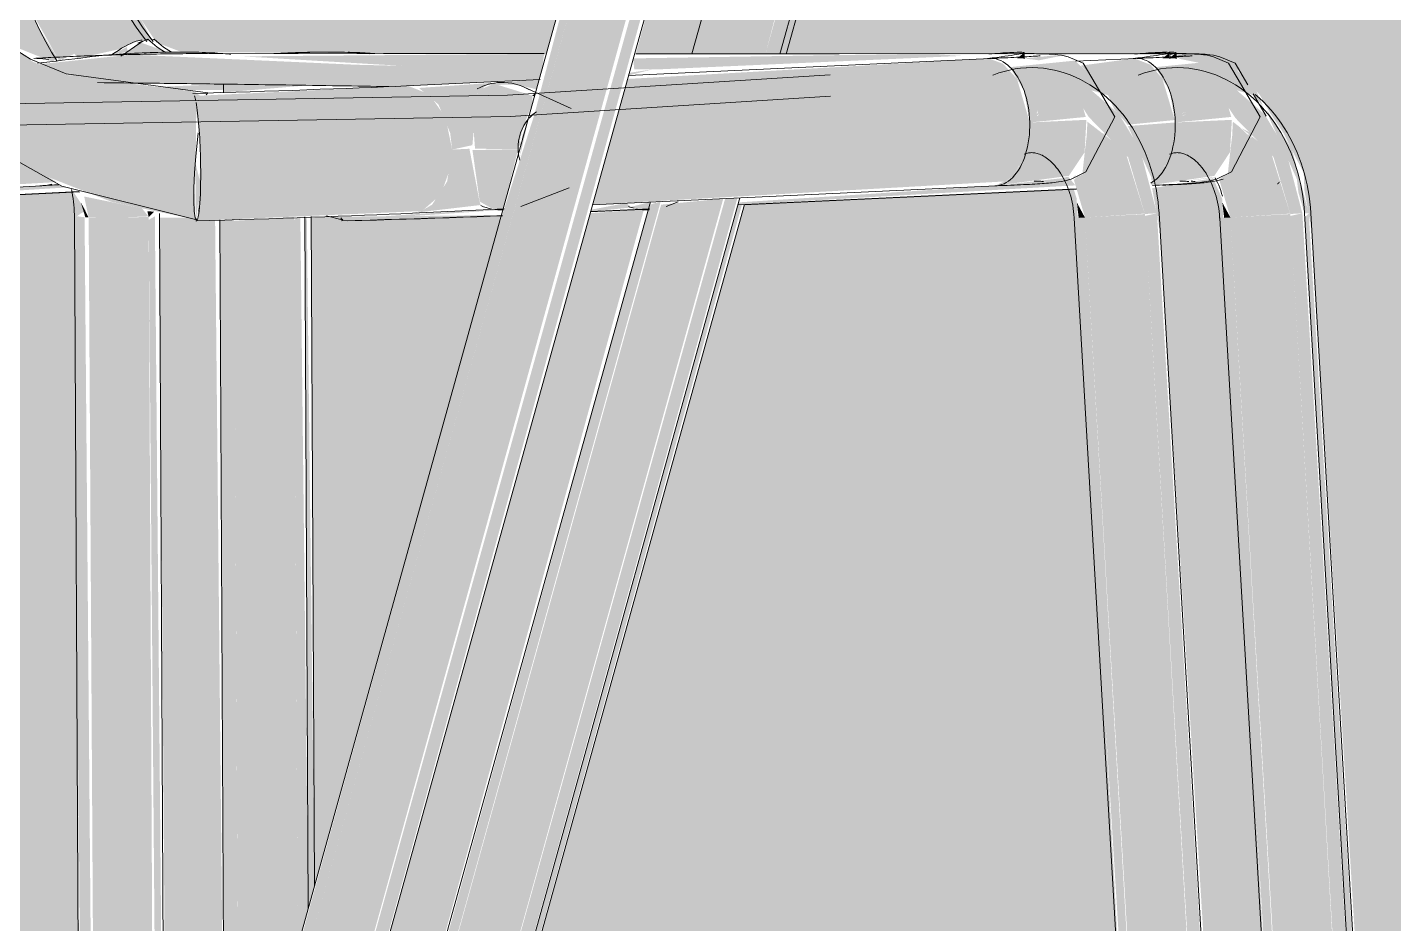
# Model space of a CAD drawing. Header units: inches. Extents: x 20426 to 92531, y -195 to 750.
# Drawn here: x 28120.73 to 28136.81, y 7.32 to 17.86 of the extents above; entities that cross this region are included whole.
import ezdxf

# ---------------------------------------------------------------- set-up
doc = ezdxf.new("R2010")
doc.units = ezdxf.units.IN
doc.header["$MEASUREMENT"] = 0
doc.layers.add('A-DOOR', color=31, linetype='Continuous', lineweight=13)
doc.layers.add('I-FURN', color=30, linetype='Continuous', lineweight=9)

# ---------------------------------------------------------------- blocks, each defined once
blk = doc.blocks.new('HermanMiller_Collection_Air-Chair_SideChair_Arms - Arms-457867-Elevation - South')
at = {"layer": 'I-FURN'}
h = blk.add_hatch(color=256, dxfattribs=at)
h.paths.add_polyline_path([(26181.965, 2), (26182.006, 2), (26185.819, 15.777), (26185.77, 15.775), (26181.931, 2)], flags=0)
h.paths.add_polyline_path([(26186.265, 17.55), (26186.341, 17.55), (26187.134, 20.502), (26187.084, 20.478), (26186.946, 19.993), (26186.265, 17.55)], flags=0)
for points in [[(26178.806, 17.705), (26178.872, 17.715), (26178.39, 18.633), (26178.179, 19.169), (26178.16, 19.118), (26178.524, 18.172), (26178.803, 17.707)], [(26179.069, 17.566), (26179.111, 17.584), (26179.063, 17.57)], [(26190.921, 17.495), (26190.921, 17.558), (26190.849, 17.495)], [(26191.951, 16.935), (26191.841, 17.184), (26191.766, 17.24), (26191.527, 17.47), (26191.517, 17.414), (26191.84, 17.062), (26191.932, 16.955), (26191.947, 16.94)], [(26192.438, 15.671), (26192.489, 15.676), (26192.29, 16.429), (26191.997, 16.888), (26192.035, 16.771), (26192.349, 16.077), (26192.367, 15.92), (26192.438, 15.674)], [(26192.125, 16.011), (26192.153, 16.048), (26192.119, 16.028)], [(26193.233, 2), (26193.308, 2), (26192.489, 15.674), (26192.441, 15.624), (26193.182, 2.872)]]:
    blk.add_hatch(color=256, dxfattribs=at).paths.add_polyline_path(points, flags=0)
h = blk.add_hatch(color=256, dxfattribs=at)
h.paths.add_polyline_path([(26190.64, 16.001), (26191.4, 16.104), (26191.358, 16.092), (26190.64, 16.003)], flags=0)
h.paths.add_polyline_path([(26191.433, 16.092), (26191.442, 16.151), (26191.433, 16.093)], flags=0)
h = blk.add_hatch(color=256, dxfattribs=at)
h.paths.add_polyline_path([(26180.741, 2), (26180.816, 2), (26180.751, 3.909), (26180.732, 3.841), (26180.741, 2)], flags=0)
h.paths.add_polyline_path([(26180.714, 7.494), (26180.788, 7.76), (26180.697, 15.635), (26180.674, 15.597), (26180.698, 10.592)], flags=0)
for p, q in [((26186.34, 17.546), (26187.15, 20.451)), ((26178.872, 17.711), (26178.899, 17.721)), ((26178.899, 17.721), (26178.899, 17.711)), ((26183.312, 17.552), (26183.49, 17.552)), ((26184.57, 17.551), (26185.241, 17.551)), ((26186.34, 17.551), (26186.647, 17.551)), ((26190.928, 17.491), (26190.928, 17.563)), ((26191.989, 16.818), (26191.834, 17.08)), ((26173.179, 15.675), (26178.026, 15.928)), ((26185.845, 15.774), (26189.757, 15.958)), ((26182.007, 2), (26185.848, 15.779)), ((26180.789, 7.763), (26180.75, 15.637)), ((26184.033, 15.689), (26184.639, 15.718)), ((26193.309, 2), (26192.514, 15.676))]:
    blk.add_line(p, q, dxfattribs=at)
at = {"layer": 'I-FURN', "flags": 128}
for points in [[(26178.89, 17.694), (26178.826, 17.778), (26178.765, 17.864), (26178.706, 17.953), (26178.649, 18.045), (26178.595, 18.138), (26178.544, 18.234), (26178.496, 18.333), (26178.451, 18.432), (26178.408, 18.534), (26178.369, 18.637), (26178.333, 18.741), (26178.3, 18.846), (26178.271, 18.953), (26178.245, 19.059), (26178.222, 19.167), (26178.216, 19.197)], [(26179.104, 17.568), (26179.011, 17.627), (26178.902, 17.72)], [(26191.773, 17.184), (26191.622, 17.439), (26191.444, 17.514), (26191.369, 17.532), (26191.325, 17.538), (26191.293, 17.542), (26191.268, 17.544), (26191.244, 17.546), (26191.222, 17.547), (26191.199, 17.548), (26191.176, 17.549), (26191.152, 17.55), (26191.127, 17.55), (26191.101, 17.551), (26191.074, 17.551), (26191.045, 17.552), (26191.015, 17.552), (26190.984, 17.552), (26190.951, 17.552), (26190.917, 17.552), (26190.882, 17.552), (26190.873, 17.552)], [(26191.118, 17.526), (26191.115, 17.526), (26191.108, 17.526), (26191.098, 17.525), (26191.085, 17.523), (26191.07, 17.522), (26191.052, 17.521), (26191.031, 17.52), (26191.009, 17.518), (26190.985, 17.517), (26190.959, 17.515), (26190.931, 17.514), (26190.902, 17.512), (26190.871, 17.51), (26190.839, 17.509)], [(26192.514, 15.676), (26192.51, 15.743), (26192.503, 15.81), (26192.494, 15.876), (26192.483, 15.942), (26192.47, 16.008), (26192.455, 16.073), (26192.439, 16.137), (26192.42, 16.201), (26192.399, 16.264), (26192.377, 16.326), (26192.352, 16.388), (26192.326, 16.448), (26192.297, 16.508), (26192.267, 16.566), (26192.234, 16.623), (26192.2, 16.679), (26192.164, 16.734), (26192.126, 16.787), (26192.086, 16.838), (26192.045, 16.888), (26192.001, 16.937), (26191.956, 16.983), (26191.908, 17.028), (26191.859, 17.07)], [(26191.386, 16.092), (26191.401, 16.064), (26191.415, 16.035), (26191.429, 16.004), (26191.441, 15.973), (26191.453, 15.941), (26191.464, 15.907), (26191.474, 15.874)], [(26191.48, 16.077), (26191.405, 16.056), (26191.362, 16.047), (26191.33, 16.042), (26191.305, 16.038), (26191.281, 16.035), (26191.259, 16.033), (26191.236, 16.031), (26191.213, 16.029), (26191.19, 16.027), (26191.165, 16.025), (26191.139, 16.023), (26191.111, 16.022), (26191.083, 16.02), (26191.053, 16.018), (26191.022, 16.016), (26190.989, 16.014), (26190.955, 16.013), (26190.92, 16.011), (26190.884, 16.009), (26190.847, 16.008), (26190.808, 16.006), (26190.769, 16.004)], [(26191.154, 16.048), (26191.152, 16.049), (26191.145, 16.049), (26191.135, 16.049), (26191.122, 16.05), (26191.106, 16.05)], [(26182.999, 15.644), (26182.856, 15.638), (26182.698, 15.633), (26182.536, 15.627), (26182.372, 15.621), (26182.205, 15.615), (26182.036, 15.61), (26181.865, 15.604), (26181.693, 15.599), (26181.518, 15.594), (26181.343, 15.589), (26181.182, 15.585)]]:
    blk.add_lwpolyline(points, dxfattribs=at)
at = {"layer": 'I-FURN'}
blk.add_ellipse((26178.497, 17.385), major_axis=(0.393, 0.31), ratio=0.26753, start_param=0.631223, end_param=0.810703, dxfattribs=at)
for points, knots in [([(26180.915, 17.57), (26180.795, 17.569), (26180.619, 17.564), (26180.439, 17.556), (26180.386, 17.553)], [-0.6, -0.6, -0.6, -0.6, -0.4, -0.3126786, -0.3126786, -0.3126786, -0.3126786]), ([(26181.498, 17.552), (26181.428, 17.558), (26181.324, 17.564), (26181.207, 17.567), (26181.183, 17.568)], [-0.9750405, -0.9750405, -0.9750405, -0.9750405, -0.8, -0.7554722, -0.7554722, -0.7554722, -0.7554722]), ([(26190.857, 17.544), (26190.868, 17.546), (26190.936, 17.558), (26190.944, 17.57), (26190.791, 17.567), (26190.644, 17.557), (26190.578, 17.552)], [-0.7487801, -0.7487801, -0.7487801, -0.7487801, -0.7, -0.4, -0.2, -0.0487913, -0.0487913, -0.0487913, -0.0487913])]:
    blk.add_open_spline(points, degree=3, knots=knots, dxfattribs=at)
blk = doc.blocks.new('HermanMiller_Collection_Air-Chair_SideChair_Arms - Arms-V18-Elevation - South')
at = {"layer": 'I-FURN'}
h = blk.add_hatch(color=256, dxfattribs=at)
h.paths.add_polyline_path([(26181.028, 2), (26184.862, 15.813), (26184.734, 15.775), (26180.918, 2), (26180.967, 2)], flags=0)
h.paths.add_polyline_path([(26185.228, 17.549), (26185.364, 17.556), (26186.25, 20.736), (26186.1, 20.675), (26185.229, 17.55)], flags=0)
h = blk.add_hatch(color=256, dxfattribs=at)
h.paths.add_polyline_path([(26181.44, 2), (26181.761, 2), (26185.599, 15.847), (26184.867, 15.775), (26181.028, 2), (26181.335, 2)], flags=0)
h.paths.add_polyline_path([(26185.362, 17.55), (26186.096, 17.55), (26186.902, 20.625), (26186.715, 20.683), (26186.25, 20.734), (26185.362, 17.55)], flags=0)
h = blk.add_hatch(color=256, dxfattribs=at)
h.paths.add_polyline_path([(26181.761, 2), (26181.931, 2), (26185.766, 15.855), (26185.621, 15.848), (26182.41, 4.33)], flags=0)
h.paths.add_polyline_path([(26186.095, 17.55), (26186.265, 17.55), (26187.042, 20.512), (26186.939, 20.578), (26186.096, 17.55)], flags=0)
for points in [[(26178.69, 17.697), (26178.796, 17.715), (26178.315, 18.633), (26178.091, 19.164), (26178.057, 19.091), (26178.4, 18.177), (26178.634, 17.789)], [(26177.782, 17.469), (26177.964, 17.55), (26177.586, 18.254), (26177.351, 19.009), (26177.176, 18.961), (26177.484, 17.998), (26177.776, 17.479)], [(26177.997, 17.496), (26178.504, 17.606), (26178.685, 17.704), (26178.256, 18.452), (26177.998, 19.093), (26177.92, 19.091), (26177.885, 19.06), (26177.828, 19.055), (26177.366, 18.961), (26177.694, 17.998), (26177.99, 17.507)], [(26177.708, 17.46), (26177.762, 17.501), (26177.453, 18.003), (26176.933, 17.969), (26177.141, 17.681), (26177.636, 17.482), (26177.697, 17.464)], [(26178.388, 17.526), (26178.589, 17.577), (26178.58, 17.63), (26178.4, 17.536)], [(26178.529, 17.534), (26179.063, 17.57), (26178.744, 17.681), (26178.551, 17.55)], [(26190.846, 17.495), (26190.846, 17.558), (26190.767, 17.495)], [(26190.352, 16.715), (26190.912, 16.771), (26190.767, 17.255), (26190.629, 17.42), (26190.436, 17.495), (26189.808, 17.411), (26190.128, 17.062), (26190.2, 16.898), (26190.344, 16.731)], [(26192.272, 15.665), (26192.414, 15.674), (26192.215, 16.429), (26191.967, 16.841), (26191.613, 17.146), (26191.528, 17.153), (26191.513, 17.022), (26191.504, 16.976), (26191.629, 16.791), (26192.075, 16.333), (26192.165, 16.028)], [(26173.083, 15.675), (26177.875, 15.978), (26177.697, 16.017), (26177.556, 15.997), (26173.359, 15.776), (26173.154, 15.688)], [(26184.717, 15.714), (26184.743, 15.807), (26184.508, 15.749), (26184.593, 15.727)], [(26191.494, 15.62), (26191.567, 15.624), (26191.472, 15.8), (26191.493, 15.624)], [(26179.733, 3.974), (26179.896, 4.561), (26179.842, 15.603), (26179.675, 15.585), (26179.722, 6.068)], [(26181.102, 15.599), (26181.087, 15.603), (26181.097, 15.6)], [(26181.102, 15.6), (26181.093, 15.648), (26181.101, 15.6)], [(26181.105, 15.585), (26183.005, 15.714), (26182.642, 15.708), (26181.123, 15.606)], [(26192.285, 2), (26192.359, 2), (26191.567, 15.624), (26191.441, 15.619), (26192.272, 2)], [(26192.721, 2), (26193.066, 2), (26192.272, 15.665), (26191.567, 15.624), (26192.372, 2), (26192.704, 2)], [(26193.077, 2), (26193.233, 2), (26192.414, 15.674), (26192.273, 15.643), (26193.074, 2)]]:
    blk.add_hatch(color=256, dxfattribs=at).paths.add_polyline_path(points, flags=0)
h = blk.add_hatch(color=256, dxfattribs=at)
h.paths.add_polyline_path([(26189.312, 17.473), (26189.704, 17.551), (26189.136, 17.495), (26189.27, 17.479)], flags=0)
h.paths.add_polyline_path([(26183.516, 17.549), (26183.49, 17.55), (26183.49, 17.549)], flags=0)
h = blk.add_hatch(color=256, dxfattribs=at)
h.paths.add_polyline_path([(26190.918, 16.742), (26191.577, 16.807), (26191.514, 17.018), (26191.528, 17.153), (26191.694, 17.105), (26191.84, 17.062), (26191.753, 17.184), (26191.694, 17.236), (26191.452, 17.47), (26190.684, 17.393), (26190.85, 17.117), (26190.915, 16.758)], flags=0)
h.paths.add_polyline_path([(26190.999, 16.851), (26191.05, 16.866), (26191.009, 16.851)], flags=0)
h.paths.add_polyline_path([(26191.004, 16.82), (26191.05, 16.842), (26191.013, 16.82)], flags=0)
h = blk.add_hatch(color=256, dxfattribs=at)
h.paths.add_polyline_path([(26184.036, 15.694), (26184.523, 15.743), (26184.454, 15.794), (26184.042, 15.716), (26184.037, 15.696)], flags=0)
h.paths.add_polyline_path([(26189.723, 16.071), (26189.746, 16.127), (26189.72, 16.1)], flags=0)
h.paths.add_polyline_path([(26185.771, 15.775), (26189.744, 16.002), (26189.657, 16.104), (26189.575, 16.085), (26188.794, 15.997), (26185.778, 15.802), (26185.774, 15.789)], flags=0)
h.paths.add_polyline_path([(26190.413, 16.011), (26190.424, 16.078), (26190.407, 16.028)], flags=0)
h.paths.add_polyline_path([(26190.635, 16.057), (26190.721, 16.104), (26190.871, 16.388), (26190.918, 16.742), (26190.361, 16.7), (26190.638, 16.091)], flags=0)
h = blk.add_hatch(color=256, dxfattribs=at)
h.paths.add_polyline_path([(26190.639, 16.006), (26191.378, 16.114), (26191.562, 16.392), (26191.584, 16.773), (26190.918, 16.742), (26190.791, 16.229), (26190.633, 16.036)], flags=0)
h.paths.add_polyline_path([(26191.788, 16.582), (26191.817, 16.615), (26191.773, 16.597)], flags=0)
h = blk.add_hatch(color=256, dxfattribs=at)
h.paths.add_polyline_path([(26191.817, 16.615), (26191.814, 16.558), (26191.68, 16.683)], flags=0)
h.paths.add_polyline_path([(26191.567, 15.624), (26192.27, 15.67), (26192.038, 16.409), (26191.596, 16.751), (26191.588, 16.587), (26191.568, 16.421), (26191.535, 16.129), (26191.472, 16.104), (26191.436, 16.067), (26191.553, 15.67)], flags=0)
h = blk.add_hatch(color=256, dxfattribs=at)
h.paths.add_polyline_path([(26180.219, 2), (26180.615, 2), (26180.558, 3.216), (26180.27, 2.183)], flags=0)
h.paths.add_polyline_path([(26179.896, 4.561), (26180.59, 7.05), (26180.548, 15.63), (26179.842, 15.585), (26179.889, 6.068)], flags=0)
h = blk.add_hatch(color=256, dxfattribs=at)
h.paths.add_polyline_path([(26180.741, 2), (26180.68, 3.656), (26180.608, 3.397), (26180.66, 2), (26180.733, 2)], flags=0)
h.paths.add_polyline_path([(26180.59, 7.05), (26180.714, 7.494), (26180.621, 15.632), (26180.548, 15.597), (26180.572, 10.757)], flags=0)
for p, q in [((26186.111, 20.719), (26185.228, 17.549)), ((26186.265, 17.545), (26187.075, 20.451)), ((26178.823, 17.721), (26178.823, 17.711)), ((26181.6, 17.552), (26183.49, 17.552)), ((26184.57, 17.551), (26185.241, 17.551)), ((26186.265, 17.551), (26186.647, 17.551)), ((26189.134, 17.551), (26190.797, 17.552)), ((26190.853, 17.491), (26190.853, 17.563)), ((26190.455, 17.496), (26189.748, 17.463)), ((26173.103, 15.675), (26178.015, 15.931)), ((26185.769, 15.774), (26189.756, 15.962)), ((26184.742, 15.807), (26180.894, 2)), ((26181.932, 2), (26185.794, 15.856)), ((26184.927, 15.754), (26185.068, 15.808)), ((26180.715, 7.497), (26180.674, 15.634)), ((26181.114, 15.597), (26180.929, 15.643)), ((26181.097, 15.622), (26181.114, 15.597)), ((26184.034, 15.693), (26184.733, 15.726)), ((26191.441, 15.618), (26192.232, 2)), ((26193.234, 2), (26192.439, 15.676)), ((26179.675, 15.596), (26179.732, 3.964))]:
    blk.add_line(p, q, dxfattribs=at)
at = {"layer": 'I-FURN', "flags": 128}
for points in [[(26178.814, 17.694), (26178.75, 17.778), (26178.689, 17.864), (26178.63, 17.953), (26178.574, 18.045), (26178.52, 18.138), (26178.469, 18.234), (26178.42, 18.333), (26178.375, 18.432), (26178.333, 18.534), (26178.294, 18.637), (26178.258, 18.741), (26178.225, 18.846), (26178.195, 18.953), (26178.169, 19.059), (26178.147, 19.167), (26178.141, 19.197)], [(26177.158, 19.015), (26177.185, 18.877), (26177.218, 18.74), (26177.254, 18.603), (26177.295, 18.468), (26177.34, 18.334), (26177.389, 18.201), (26177.442, 18.07), (26177.499, 17.941), (26177.56, 17.815), (26177.625, 17.69), (26177.694, 17.568), (26177.758, 17.462)], [(26178.509, 17.52), (26178.58, 17.57), (26178.67, 17.633), (26178.744, 17.681), (26178.796, 17.711), (26178.823, 17.721)], [(26179.034, 17.564), (26178.935, 17.627), (26178.826, 17.72)], [(26191.919, 16.809), (26191.546, 17.439), (26191.369, 17.514), (26191.293, 17.532), (26191.249, 17.538), (26191.218, 17.542), (26191.192, 17.544), (26191.169, 17.546), (26191.146, 17.547), (26191.123, 17.548), (26191.1, 17.549), (26191.076, 17.55), (26191.052, 17.55), (26191.025, 17.551), (26190.998, 17.551), (26190.969, 17.552), (26190.939, 17.552), (26190.908, 17.552), (26190.876, 17.552), (26190.842, 17.552), (26190.807, 17.552), (26190.797, 17.552)], [(26191.042, 17.526), (26191.04, 17.526), (26191.033, 17.526), (26191.023, 17.525), (26191.01, 17.523), (26190.994, 17.522), (26190.976, 17.521), (26190.956, 17.52), (26190.934, 17.518), (26190.909, 17.517), (26190.883, 17.515), (26190.856, 17.514), (26190.826, 17.512), (26190.795, 17.51), (26190.763, 17.509), (26190.729, 17.507), (26190.694, 17.506), (26190.657, 17.504), (26190.62, 17.502), (26190.581, 17.501), (26190.541, 17.499), (26190.5, 17.498), (26190.458, 17.496), (26190.457, 17.496)], [(26190.876, 17.385), (26190.81, 17.38), (26190.745, 17.371), (26190.681, 17.359), (26190.617, 17.343), (26190.555, 17.325), (26190.493, 17.303), (26190.482, 17.298)], [(26192.439, 15.676), (26192.434, 15.743), (26192.427, 15.81), (26192.418, 15.876), (26192.407, 15.942), (26192.395, 16.008), (26192.38, 16.073), (26192.363, 16.137), (26192.344, 16.201), (26192.324, 16.264), (26192.301, 16.326), (26192.277, 16.388), (26192.25, 16.448), (26192.222, 16.508), (26192.191, 16.566), (26192.159, 16.623), (26192.125, 16.679), (26192.089, 16.734), (26192.051, 16.787), (26192.011, 16.838), (26191.969, 16.888), (26191.926, 16.937), (26191.88, 16.983), (26191.833, 17.028), (26191.784, 17.07), (26191.733, 17.11), (26191.681, 17.148), (26191.626, 17.184), (26191.571, 17.217), (26191.513, 17.248), (26191.454, 17.276), (26191.394, 17.301), (26191.333, 17.323), (26191.27, 17.342), (26191.207, 17.357), (26191.143, 17.37), (26191.078, 17.379), (26191.013, 17.385), (26190.947, 17.387), (26190.881, 17.385), (26190.876, 17.385)], [(26191.919, 16.809), (26191.578, 16.16), (26191.404, 16.077), (26191.33, 16.056), (26191.286, 16.047), (26191.255, 16.042), (26191.229, 16.038), (26191.206, 16.035), (26191.183, 16.033), (26191.161, 16.031), (26191.138, 16.029), (26191.114, 16.027), (26191.089, 16.025), (26191.063, 16.023), (26191.036, 16.022), (26191.007, 16.02), (26190.977, 16.018), (26190.946, 16.016), (26190.914, 16.014), (26190.88, 16.013), (26190.845, 16.011), (26190.809, 16.009), (26190.771, 16.008), (26190.733, 16.006), (26190.693, 16.004), (26190.652, 16.002)], [(26190.851, 16.369), (26190.864, 16.374), (26190.877, 16.378), (26190.89, 16.381), (26190.902, 16.383), (26190.914, 16.385), (26190.926, 16.386), (26190.928, 16.386)], [(26190.928, 16.386), (26190.94, 16.387), (26190.953, 16.386), (26190.965, 16.385), (26190.978, 16.384), (26190.991, 16.381), (26191.004, 16.378), (26191.018, 16.374), (26191.032, 16.369), (26191.047, 16.363), (26191.062, 16.356), (26191.078, 16.347), (26191.094, 16.338), (26191.11, 16.327), (26191.127, 16.315), (26191.144, 16.302), (26191.161, 16.287), (26191.178, 16.271), (26191.195, 16.253), (26191.213, 16.234), (26191.23, 16.214), (26191.247, 16.192), (26191.263, 16.169), (26191.28, 16.145), (26191.295, 16.119), (26191.311, 16.092), (26191.326, 16.064), (26191.34, 16.035), (26191.353, 16.004), (26191.366, 15.973), (26191.377, 15.941), (26191.388, 15.907), (26191.398, 15.874), (26191.408, 15.839), (26191.416, 15.804), (26191.423, 15.768), (26191.429, 15.732), (26191.434, 15.695), (26191.438, 15.659), (26191.44, 15.622), (26191.441, 15.618)], [(26191.079, 16.048), (26191.076, 16.049), (26191.069, 16.049), (26191.059, 16.049), (26191.046, 16.05), (26191.03, 16.05), (26191.012, 16.051), (26190.992, 16.051), (26190.97, 16.051)], [(26183, 15.647), (26182.935, 15.644), (26182.78, 15.638), (26182.622, 15.633), (26182.461, 15.627), (26182.297, 15.621), (26182.13, 15.615), (26181.961, 15.61), (26181.79, 15.604), (26181.617, 15.599), (26181.443, 15.594), (26181.267, 15.589), (26181.107, 15.585)]]:
    blk.add_lwpolyline(points, dxfattribs=at)
at = {"layer": 'I-FURN'}
for centre, major_axis, ratio, start_param, end_param in [((26178.422, 17.385), (0.393, 0.31), 0.26753, 0.631223, 1.416621), ((26178.422, 17.385), (0.393, 0.31), 0.26753, 0.369424, 0.631223), ((26185.159, 101.858), (0, 84.692), 0.707107, 3.229588, 3.231436), ((26181.086, 16.334), (-0.02, 0.75), 0.096081, 3.116798, 3.378597), ((26184.707, 16.463), (0.021, 0.75), 0.90616, 2.837087, 2.938175), ((26184.707, 16.463), (0.021, 0.75), 0.90616, 2.970033, 3.199975)]:
    blk.add_ellipse(centre, major_axis=major_axis, ratio=ratio, start_param=start_param, end_param=end_param, dxfattribs=at)
for points, knots in [([(26181.437, 17.551), (26181.364, 17.558), (26181.183, 17.568), (26180.843, 17.572), (26180.544, 17.564), (26180.364, 17.556), (26180.311, 17.553)], [-0.9876576, -0.9876576, -0.9876576, -0.9876576, -0.8, -0.6, -0.4, -0.3131267, -0.3131267, -0.3131267, -0.3131267]), ([(26190.532, 17.508), (26190.662, 17.525), (26190.856, 17.553), (26190.869, 17.571), (26190.7, 17.566), (26190.533, 17.555), (26190.437, 17.548)], [-1, -1, -1, -1, -0.7, -0.4, -0.2, 0, 0, 0, 0]), ([(26190.629, 16.029), (26190.66, 16.045), (26190.757, 16.119), (26190.886, 16.35), (26190.921, 16.611), (26190.918, 16.742)], [0.189717, 0.189717, 0.189717, 0.189717, 0.3333333, 0.6666667, 1, 1, 1, 1])]:
    blk.add_open_spline(points, degree=3, knots=knots, dxfattribs=at)
blk.add_open_spline([(26190.918, 16.742), (26190.915, 16.873), (26190.867, 17.135), (26190.693, 17.424), (26190.542, 17.495), (26190.469, 17.496)], degree=3, dxfattribs=at)
blk = doc.blocks.new('opening - opening-915839-Elevation - South')
at = {"layer": 'A-DOOR'}
h = blk.add_hatch(color=256, dxfattribs=at)
h.paths.add_polyline_path([(25989.89, 2), (26016.078, 2), (26016.078, 45.518), (25989.89, 45.518), (25989.89, 20.133)], flags=0)
h.paths.add_polyline_path([(26260.166, 2), (26261.39, 2), (26261.39, 45.518), (26235.203, 45.518), (26235.203, 2), (26242.887, 2)], flags=0)
h.paths.add_polyline_path([(26139.213, 2), (26160.828, 2), (26160.828, 45.518), (26127.64, 45.518), (26127.64, 5.181), (26128.684, 2), (26129.34, 2)], flags=0)
h.paths.add_polyline_path([(26090.453, 2), (26093.176, 2), (26093.176, 28.5), (26090.471, 28.5), (26090.453, 10.757)], flags=0)
h.paths.add_polyline_path([(26097.419, 2), (26102.362, 2), (26103.181, 15.676), (26103.379, 16.429), (26103.691, 16.906), (26103.746, 17.034), (26103.842, 17.184), (26103.9, 17.236), (26104.143, 17.47), (26104.749, 17.496), (26104.78, 17.552), (26105.018, 17.552), (26109.318, 17.59), (26108.319, 20.996), (26107.168, 24.236), (26107.164, 25.019), (26107.242, 25.428), (26107.487, 26.039), (26108.147, 26.648), (26108.901, 26.933), (26112.457, 27.611), (26115.958, 28.062), (26118.629, 28.266), (26122.331, 28.346), (26123.64, 28.338), (26123.64, 45.518), (26090.453, 45.518), (26090.453, 30), (26120.753, 30), (26120.753, 28.75), (26102.505, 28.75), (26102.505, 28.5), (26100.215, 28.5), (26100.215, 28.75), (26100.123, 28.75), (26100.123, 28.5), (26097.419, 28.5), (26097.419, 10.757)], flags=0)
h.paths.add_polyline_path([(26104.153, 2), (26113.664, 2), (26109.824, 15.775), (26104.236, 16.092), (26104.172, 16.084), (26104.131, 15.978), (26104.129, 15.848), (26104.153, 15.619), (26103.362, 2), (26104.143, 2)], flags=0)
h.paths.add_polyline_path([(26182.41, 2), (26190.521, 2), (26189.757, 15.848), (26189.723, 15.957), (26185.846, 15.775), (26182.006, 2)], flags=0)
h.paths.add_polyline_path([(26167.947, 26.785), (26167.81, 26.953), (26167.913, 26.821)], flags=0)
h.paths.add_polyline_path([(26162.828, 2), (26165.199, 2), (26169.698, 15.836), (26169.522, 16.124), (26169.513, 16.512), (26169.807, 16.941), (26169.992, 17.162), (26170.049, 17.159), (26170.113, 17.318), (26170.111, 17.377), (26170.084, 17.52), (26170.153, 17.746), (26170.23, 18.263), (26170.248, 18.406), (26170.124, 20.747), (26169.719, 24.299), (26169.439, 25.346), (26169.215, 25.854), (26168.854, 26.418), (26168.741, 26.493), (26167.794, 26.882), (26167.639, 27.034), (26167.362, 27.37), (26167.326, 27.627), (26167.457, 27.741), (26167.404, 27.798), (26167.817, 28.121), (26168.304, 28.253), (26170.997, 28.337), (26174.228, 28.337), (26177.765, 28.234), (26181.128, 27.895), (26183.651, 27.539), (26186.43, 27.025), (26187.118, 26.833), (26187.71, 26.533), (26187.843, 26.394), (26188.042, 26.204), (26188.362, 25.644), (26188.514, 24.96), (26188.514, 24.589), (26188.438, 24.016), (26188.004, 22.733), (26187.02, 19.985), (26186.341, 17.55), (26190.921, 17.537), (26190.972, 17.489), (26191.666, 17.352), (26191.915, 17.062), (26192.041, 16.843), (26192.193, 16.615), (26192.43, 16.145), (26192.438, 15.944), (26192.527, 15.445), (26193.348, 2), (26196.464, 2), (26196.464, 28.5), (26191.378, 28.5), (26191.378, 28.75), (26173.129, 28.75), (26173.129, 30), (26197.015, 30), (26197.015, 45.518), (26162.828, 45.518), (26162.828, 10.169)], flags=0)
h.paths.add_polyline_path([(26166.248, 2), (26166.91, 2), (26171.345, 15.688), (26170.716, 15.615), (26166.254, 2.019)], flags=0)
h.paths.add_polyline_path([(26180.888, 2), (26180.895, 2), (26184.665, 15.72), (26184.031, 15.675), (26180.806, 4.107), (26180.847, 2)], flags=0)
h.paths.add_polyline_path([(26179.183, 2), (26179.733, 3.974), (26179.618, 15.594), (26179.269, 15.622), (26178.962, 15.622), (26179.06, 2), (26179.176, 2)], flags=0)
h.paths.add_polyline_path([(26173.755, 2), (26178.031, 2), (26177.988, 15.636), (26178.042, 15.675), (26178.099, 15.701), (26177.951, 15.925), (26172.504, 15.615), (26168.036, 2), (26173.679, 2)], flags=0)
h.paths.add_polyline_path([(26219.782, 2), (26219.853, 2), (26219.919, 15.666), (26219.34, 15.591), (26219.207, 15.585), (26219.207, 4.038), (26219.775, 2)], flags=0)
h.paths.add_polyline_path([(26217.995, 2), (26218.142, 2), (26218.111, 3.983), (26214.809, 15.695), (26214.177, 15.675), (26217.988, 2)], flags=0)
h.paths.add_polyline_path([(26220.97, 2), (26230.922, 2), (26226.373, 15.675), (26226.213, 15.658), (26224.454, 15.745), (26220.891, 15.915), (26220.921, 15.776), (26220.97, 15.636), (26220.995, 15.629), (26220.927, 2)], flags=0)
h.paths.add_polyline_path([(26216.952, 2), (26213.112, 15.775), (26209.185, 15.904), (26209.186, 15.7), (26209.228, 15.619), (26208.437, 2), (26212.752, 2)], flags=0)
h.paths.add_polyline_path([(26232.063, 2), (26232.628, 2.019), (26228.086, 15.675), (26227.797, 15.668), (26227.491, 15.658), (26231.972, 2)], flags=0)
h.paths.add_polyline_path([(26123.64, 2), (26123.64, 14.17), (26123.15, 15.663), (26122.925, 15.658), (26121.166, 15.745), (26116.002, 15.975), (26115.805, 15.867), (26115.845, 15.776), (26115.895, 15.636), (26115.919, 15.643), (26115.895, 2), (26122.515, 2)], flags=0)
h.paths.add_polyline_path([(26191.637, 2), (26192.233, 2), (26191.47, 15.846), (26191.363, 16.085), (26190.646, 15.969), (26190.74, 15.445), (26191.569, 2), (26191.612, 2)], flags=0)
h.paths.add_polyline_path([(26206.65, 2), (26207.362, 2), (26208.222, 15.893), (26208.199, 16.009), (26207.513, 16.104), (26207.46, 16.084), (26207.418, 15.973), (26207.403, 15.733), (26207.441, 15.619), (26206.718, 3.184)], flags=0)
h.paths.add_polyline_path([(26114.844, 2), (26114.853, 2), (26114.892, 15.675), (26114.436, 15.587), (26110.888, 15.675), (26114.707, 2), (26114.823, 2)], flags=0)
h.paths.add_polyline_path([(26205.65, 2), (26206.469, 15.676), (26206.668, 16.429), (26206.979, 16.906), (26207.034, 17.034), (26207.13, 17.184), (26207.188, 17.236), (26207.431, 17.47), (26208.037, 17.496), (26208.068, 17.552), (26208.329, 17.552), (26212.606, 17.59), (26211.607, 20.996), (26210.456, 24.236), (26210.453, 25.019), (26210.531, 25.428), (26210.775, 26.039), (26211.435, 26.648), (26212.189, 26.933), (26215.81, 27.62), (26219.618, 28.096), (26221.917, 28.266), (26225.795, 28.343), (26230.857, 28.213), (26231.157, 28.117), (26231.376, 28.001), (26231.633, 27.56), (26231.595, 27.37), (26231.354, 27.076), (26231.062, 26.817), (26230.79, 26.699), (26230.056, 26.362), (26229.862, 26.075), (26229.501, 25.296), (26229.302, 24.593), (26229.145, 23.599), (26228.827, 20.672), (26228.748, 18.094), (26228.874, 17.52), (26228.874, 17.456), (26228.874, 17.287), (26228.931, 17.285), (26229.071, 16.992), (26229.26, 16.853), (26229.445, 16.512), (26229.382, 16.035), (26229.235, 15.793), (26233.203, 3.697), (26233.203, 45.518), (26199.015, 45.518), (26199.015, 30), (26225.753, 30), (26225.711, 28.75), (26207.505, 28.75), (26207.505, 28.5), (26202.419, 28.5), (26202.419, 2), (26205.615, 2)], flags=0)
h.paths.add_polyline_path([(26180.788, 7.76), (26182.988, 15.652), (26180.931, 15.632), (26180.749, 15.622), (26180.774, 10.592)], flags=0)
h.paths.add_polyline_path([(26218.17, 7.76), (26218.184, 15.635), (26217.786, 15.597), (26217.732, 15.587), (26215.978, 15.624), (26218.141, 7.863)], flags=0)
h.paths.add_polyline_path([(26114.479, 15.597), (26114.469, 15.677), (26114.479, 15.597)], flags=0)
h.paths.add_polyline_path([(26207.329, 15.978), (26207.451, 16.104), (26207.389, 16.071), (26207.332, 15.982)], flags=0)
h.paths.add_polyline_path([(26104.041, 15.978), (26104.163, 16.104), (26104.101, 16.071), (26104.044, 15.982)], flags=0)
h.paths.add_polyline_path([(26108.456, 25.705), (26108.359, 25.705), (26108.422, 25.686)], flags=0)
h.paths.add_polyline_path([(26116.175, 17.46), (26116.39, 17.495), (26116.448, 17.496), (26116.678, 17.647), (26116.842, 17.789), (26117.279, 18.633), (26117.465, 19.251), (26117.773, 21.787), (26118.311, 25.72), (26118.231, 26.257), (26118.238, 26.437), (26117.908, 27.027), (26117.689, 27.223), (26115.859, 27.052), (26112.16, 26.556), (26109.48, 26.061), (26108.841, 25.884), (26108.36, 25.592), (26108.158, 25.299), (26108.187, 25.296), (26108.109, 24.999), (26108.094, 24.566), (26108.043, 24.539), (26108.031, 24.409), (26108.114, 24.26), (26108.233, 24.038), (26108.266, 23.984), (26109.646, 20.133), (26110.366, 17.549), (26115.854, 17.5), (26116.142, 17.464)], flags=0)
h.paths.add_polyline_path([(26211.745, 25.705), (26211.647, 25.705), (26211.71, 25.686)], flags=0)
h.paths.add_polyline_path([(26213.845, 17.549), (26214.316, 17.598), (26213.319, 20.996), (26212.168, 24.236), (26212.164, 25.019), (26212.242, 25.428), (26212.339, 25.912), (26211.725, 25.682), (26211.446, 25.299), (26211.475, 25.296), (26211.398, 24.999), (26211.382, 24.566), (26211.331, 24.539), (26211.319, 24.409), (26211.395, 24.283), (26211.521, 24.038), (26211.554, 23.984), (26212.934, 20.133), (26213.654, 17.549), (26213.821, 17.549)], flags=0)
h.paths.add_polyline_path([(26187.519, 24.797), (26187.465, 24.821), (26187.508, 24.821)], flags=0)
h.paths.add_polyline_path([(26185.113, 17.549), (26185.229, 17.55), (26186.366, 21.414), (26187.366, 24.042), (26187.423, 24.057), (26187.497, 24.518), (26187.48, 25.03), (26187.528, 25.02), (26187.469, 25.163), (26187.441, 25.3), (26187.437, 25.355), (26187.053, 25.745), (26186.64, 25.879), (26186.465, 25.919), (26186.64, 25.428), (26186.718, 25.019), (26186.727, 24.589), (26186.651, 24.016), (26186.217, 22.733), (26185.234, 19.993), (26184.57, 17.55), (26184.999, 17.549)], flags=0)
h.paths.add_polyline_path([(26213.456, 25.705), (26213.36, 25.654), (26213.449, 25.701)], flags=0)
h.paths.add_polyline_path([(26213.532, 25.705), (26213.435, 25.68), (26213.531, 25.704)], flags=0)
h.paths.add_polyline_path([(26215.441, 17.55), (26219.856, 17.589), (26220.13, 17.789), (26220.567, 18.633), (26220.753, 19.251), (26221.071, 21.858), (26221.599, 25.72), (26221.519, 26.257), (26221.526, 26.437), (26221.202, 27.021), (26221.09, 27.071), (26217.16, 26.544), (26214.556, 26.061), (26213.457, 25.616), (26213.258, 25.296), (26213.258, 25.286), (26213.185, 24.999), (26213.169, 24.566), (26213.114, 24.551), (26213.106, 24.409), (26213.177, 24.303), (26213.309, 24.038), (26213.356, 23.945), (26214.721, 20.133), (26215.441, 17.552)], flags=0)
h.paths.add_polyline_path([(26185.807, 24.797), (26185.753, 24.821), (26185.796, 24.821)], flags=0)
h.paths.add_polyline_path([(26183.49, 17.55), (26183.517, 17.55), (26184.639, 21.374), (26185.654, 24.042), (26185.708, 24.046), (26185.785, 24.518), (26185.768, 25.03), (26185.816, 25.02), (26185.757, 25.163), (26185.725, 25.299), (26185.725, 25.355), (26185.341, 25.745), (26184.648, 26.013), (26183.905, 26.172), (26182.41, 26.444), (26179.201, 26.911), (26177.792, 27.03), (26177.585, 26.738), (26177.496, 26.451), (26177.368, 25.867), (26177.359, 24.991), (26178.404, 18.591), (26178.6, 18.172), (26178.929, 17.681), (26179.229, 17.569), (26183.388, 17.55)], flags=0)
h.paths.add_polyline_path([(26169.763, 24.313), (26169.765, 24.324), (26169.761, 24.324)], flags=0)
h.paths.add_polyline_path([(26177.368, 24.485), (26177.369, 24.485), (26177.359, 24.544)], flags=0)
h.paths.add_polyline_path([(26213.195, 24.63), (26213.187, 24.876), (26213.204, 24.808), (26213.2, 24.732)], flags=0)
h.paths.add_polyline_path([(26108.12, 24.63), (26108.088, 24.825), (26108.128, 24.808), (26108.125, 24.732)], flags=0)
h.paths.add_polyline_path([(26211.408, 24.63), (26211.376, 24.825), (26211.417, 24.821), (26211.413, 24.732)], flags=0)
h.paths.add_polyline_path([(26167.896, 27.078), (26168.082, 27.181), (26168.016, 27.211), (26168.02, 27.165), (26167.904, 27.084)], flags=0)
h.paths.add_polyline_path([(26167.766, 27.076), (26167.891, 27.127), (26167.837, 27.139), (26167.769, 27.078)], flags=0)
h.paths.add_polyline_path([(26199.015, 48.555), (26233.203, 48.555), (26233.203, 93.768), (26199.015, 93.768), (26199.015, 57.638)], flags=0)
h.paths.add_polyline_path([(26121.934, 48.555), (26123.64, 48.555), (26123.64, 93.768), (26090.453, 93.768), (26090.453, 48.555)], flags=0)
h.paths.add_polyline_path([(26197.015, 48.555), (26197.015, 93.768), (26162.828, 93.768), (26162.828, 48.555), (26191.05, 48.555)], flags=0)
h.paths.add_polyline_path([(26127.64, 48.555), (26160.828, 48.555), (26160.828, 93.768), (26127.64, 93.768), (26127.64, 57.638)], flags=0)
h.paths.add_polyline_path([(26261.39, 48.555), (26261.39, 93.768), (26235.203, 93.768), (26235.203, 48.555), (26260.166, 48.555)], flags=0)
h.paths.add_polyline_path([(26016.078, 48.555), (26016.078, 93.768), (25989.89, 93.768), (25989.89, 48.555)], flags=0)
h.paths.add_polyline_path([(26156.492, 98), (26160.828, 98), (26160.828, 99.098), (26128.015, 99.098), (26128.015, 98)], flags=0)
h.paths.add_polyline_path([(26235.85, 98), (26261.39, 98), (26261.39, 129.271), (26259.783, 134), (26235.203, 134), (26235.203, 119.043), (26235.436, 119.043), (26237.535, 118.584), (26239.472, 117.699), (26241.323, 116.282), (26241.624, 115.971), (26242.728, 114.61), (26243.629, 112.925), (26244.198, 111.049), (26244.39, 109.098), (26244.171, 107.017), (26243.419, 104.846), (26242.37, 103.097), (26240.921, 101.55), (26239.304, 100.399), (26237.48, 99.587), (26235.203, 99.077), (26235.203, 98), (26235.436, 98)], flags=0)
h.paths.add_polyline_path([(26162.828, 98), (26197.015, 98), (26197.015, 99.098), (26162.828, 99.098)], flags=0)
h.paths.add_polyline_path([(26233.203, 98), (26233.203, 99.098), (26199.015, 99.098), (26199.015, 98), (26232.745, 98)], flags=0)
h.paths.add_polyline_path([(26216.968, 119.098), (26233.203, 119.098), (26233.203, 134), (26199.015, 134), (26199.015, 119.098), (26215.297, 119.098)], flags=0)
h.paths.add_polyline_path([(26162.828, 119.098), (26197.015, 119.098), (26197.015, 134), (26162.828, 134), (26162.828, 132.649)], flags=0)
h.paths.add_polyline_path([(26160.828, 119.098), (26160.828, 134), (26128.015, 134), (26128.015, 119.098), (26156.492, 119.098)], flags=0)
blk = doc.blocks.new('HermanMiller_Collection_Air-Chair_SideChair_Arms - Arms-V41-Elevation - South')
at = {"layer": 'I-FURN'}
for points in [[(26179.316, 2), (26184.538, 20.736), (26184.388, 20.675), (26183.381, 16.856), (26183.374, 16.829), (26182.93, 15.445), (26179.206, 2), (26179.255, 2)], [(26179.728, 2), (26180.049, 2), (26185.191, 20.625), (26185.003, 20.683), (26184.538, 20.734), (26179.316, 2), (26179.623, 2)], [(26180.049, 2), (26180.219, 2), (26185.33, 20.512), (26185.227, 20.578), (26181.183, 6.068)], [(26179.39, 16.344), (26179.397, 16.96), (26179.439, 17.058), (26179.375, 17.105), (26177.914, 17.29), (26177.486, 17.448), (26177.197, 17.651), (26177.032, 17.681), (26176.662, 17.42), (26177.32, 16.879), (26178.166, 16.545), (26179.171, 16.38)], [(26189.134, 17.495), (26189.134, 17.558), (26189.055, 17.495)], [(26179.39, 15.6), (26179.385, 15.622), (26179.371, 16.031), (26179.39, 16.344), (26177.984, 16.617), (26177.257, 16.904), (26176.662, 17.42), (26176.328, 17.116), (26176.884, 16.509), (26177.457, 16.176), (26178.404, 15.807), (26179.389, 15.6)], [(26179.447, 16.318), (26182.407, 16.423), (26182.331, 16.798), (26182.14, 17.073), (26181.887, 17.174), (26179.375, 17.054), (26179.433, 16.617), (26179.44, 16.512)], [(26179.715, 17.095), (26180.711, 17.179), (26179.715, 17.193), (26179.715, 17.096)], [(26183.184, 16.428), (26183.238, 16.68), (26183.351, 16.957), (26183.35, 17.058), (26182.901, 17.198), (26182.708, 17.117), (26182.678, 16.938), (26182.654, 16.733), (26182.677, 16.434), (26182.803, 16.432)], [(26183.376, 17.047), (26183.388, 17.088), (26183.35, 17.058)], [(26190.56, 15.665), (26190.702, 15.674), (26190.503, 16.429), (26190.255, 16.841), (26189.901, 17.146), (26189.816, 17.153), (26189.801, 17.022), (26189.792, 16.976), (26189.901, 16.805), (26190.363, 16.333), (26190.453, 16.028)], [(26183.207, 16.348), (26183.308, 16.786), (26183.229, 16.577), (26183.208, 16.362)], [(26171.371, 15.675), (26177.754, 16.041), (26176.77, 16.617), (26176.69, 16.675), (26171.907, 16.386), (26171.833, 16.031), (26171.647, 15.776), (26171.442, 15.688)], [(26179.393, 15.585), (26182.053, 15.7), (26182.273, 15.893), (26182.395, 16.229), (26182.407, 16.423), (26179.447, 16.318), (26179.411, 15.606)], [(26183.005, 15.714), (26183.184, 16.428), (26182.647, 16.417), (26182.732, 15.812), (26182.881, 15.727)], [(26179.393, 15.585), (26179.445, 16.031), (26179.385, 16.268), (26179.392, 15.612), (26179.387, 15.594)], [(26178.13, 15.624), (26178.036, 15.807), (26178.091, 15.627), (26178.122, 15.625)], [(26178.355, 15.619), (26178.834, 15.637), (26178.758, 15.732), (26178.077, 15.871), (26178.13, 15.624), (26178.315, 15.619)], [(26189.782, 15.62), (26189.855, 15.624), (26189.76, 15.8), (26189.781, 15.624)], [(26178.197, 2), (26178.082, 15.627), (26177.963, 15.643), (26178.062, 2), (26178.123, 2)], [(26178.445, 2), (26178.903, 2), (26178.836, 15.63), (26178.13, 15.619), (26178.211, 2), (26178.428, 2)], [(26178.836, 15.63), (26178.903, 15.693), (26178.821, 15.697)], [(26179.021, 2), (26179.029, 2), (26178.909, 15.637), (26178.836, 15.597), (26178.948, 2), (26179.019, 2)], [(26179.39, 15.599), (26179.375, 15.603), (26179.385, 15.6)], [(26179.418, 15.697), (26179.429, 15.697), (26179.427, 15.738)], [(26190.583, 2), (26190.647, 2), (26189.855, 15.624), (26189.73, 15.619), (26190.573, 2)], [(26191.009, 2), (26191.354, 2), (26190.56, 15.665), (26189.855, 15.624), (26190.66, 2), (26190.992, 2)], [(26191.496, 2), (26191.521, 2), (26190.702, 15.674), (26190.561, 15.643), (26191.365, 2), (26191.47, 2)]]:
    blk.add_hatch(color=256, dxfattribs=at).paths.add_polyline_path(points, flags=0)
h = blk.add_hatch(color=256, dxfattribs=at)
h.paths.add_polyline_path([(26181.658, 17.165), (26183.432, 17.246), (26183.466, 17.368), (26181.28, 17.421), (26178.631, 17.54), (26177.529, 17.425), (26177.964, 17.277), (26178.425, 17.208), (26181.65, 17.165)], flags=0)
h.paths.add_polyline_path([(26184.482, 17.296), (26184.768, 17.367), (26184.491, 17.326)], flags=0)
h.paths.add_polyline_path([(26178.004, 17.3), (26177.695, 17.371), (26177.988, 17.305)], flags=0)
h = blk.add_hatch(color=256, dxfattribs=at)
h.paths.add_polyline_path([(26184.844, 17.367), (26188.406, 17.525), (26187.992, 17.551), (26184.538, 17.496), (26184.551, 17.367), (26184.843, 17.367)], flags=0)
h.paths.add_polyline_path([(26183.466, 17.368), (26183.49, 17.549), (26179.931, 17.52), (26182.017, 17.396), (26182.985, 17.368)], flags=0)
h = blk.add_hatch(color=256, dxfattribs=at)
h.paths.add_polyline_path([(26174.444, 16.775), (26174.444, 16.792), (26174.428, 16.777)], flags=0)
h.paths.add_polyline_path([(26171.91, 16.426), (26176.69, 16.694), (26176.602, 16.734), (26174.382, 16.777), (26171.799, 16.845), (26171.886, 16.617), (26171.896, 16.539)], flags=0)
h.paths.add_polyline_path([(26177.504, 17.437), (26177.493, 17.495), (26177.493, 17.442)], flags=0)
h = blk.add_hatch(color=256, dxfattribs=at)
h.paths.add_polyline_path([(26182.407, 16.423), (26182.646, 16.475), (26182.701, 17.088), (26182.814, 17.182), (26183.163, 17.188), (26183.4, 17.132), (26183.432, 17.246), (26182.017, 17.148), (26182.247, 16.953), (26182.385, 16.617)], flags=0)
h.paths.add_polyline_path([(26183.187, 16.46), (26183.22, 16.486), (26183.196, 16.558)], flags=0)
h.paths.add_polyline_path([(26184.263, 16.51), (26189.206, 16.742), (26189.055, 17.255), (26188.89, 17.433), (26188.724, 17.495), (26184.471, 17.254), (26184.293, 16.617)], flags=0)
h = blk.add_hatch(color=256, dxfattribs=at)
h.paths.add_polyline_path([(26189.206, 16.742), (26189.865, 16.807), (26189.802, 17.018), (26189.816, 17.153), (26189.983, 17.105), (26190.128, 17.062), (26190.041, 17.184), (26190.011, 17.203), (26189.74, 17.47), (26188.972, 17.393), (26189.138, 17.117), (26189.203, 16.758)], flags=0)
h.paths.add_polyline_path([(26189.287, 16.851), (26189.301, 16.886), (26189.297, 16.851)], flags=0)
h.paths.add_polyline_path([(26189.292, 16.82), (26189.318, 16.845), (26189.301, 16.82)], flags=0)
h = blk.add_hatch(color=256, dxfattribs=at)
h.paths.add_polyline_path([(26178.838, 17.12), (26179.171, 17.123), (26179.715, 17.126), (26179.711, 17.193), (26178.648, 17.148), (26178.793, 17.126)], flags=0)
h.paths.add_polyline_path([(26179.362, 17.075), (26179.311, 17.082), (26179.356, 17.075)], flags=0)
h = blk.add_hatch(color=256, dxfattribs=at)
h.paths.add_polyline_path([(26181.924, 15.675), (26182.744, 15.771), (26182.729, 15.817), (26182.611, 16.433), (26182.407, 16.423), (26182.349, 16.048), (26182.172, 15.775), (26182.038, 15.697)], flags=0)
h.paths.add_polyline_path([(26184.059, 15.775), (26188.904, 16.048), (26189.009, 16.104), (26189.159, 16.388), (26189.206, 16.742), (26184.263, 16.51), (26184.062, 15.789)], flags=0)
h = blk.add_hatch(color=256, dxfattribs=at)
h.paths.add_polyline_path([(26188.794, 15.997), (26189.666, 16.114), (26189.851, 16.392), (26189.872, 16.773), (26189.206, 16.742), (26189.079, 16.229), (26189.004, 16.095), (26188.89, 16.042)], flags=0)
h.paths.add_polyline_path([(26190.076, 16.582), (26190.102, 16.617), (26190.061, 16.597)], flags=0)
h = blk.add_hatch(color=256, dxfattribs=at)
h.paths.add_polyline_path([(26190.105, 16.615), (26190.039, 16.617), (26190.102, 16.617)], flags=0)
h.paths.add_polyline_path([(26189.855, 15.624), (26190.558, 15.67), (26190.327, 16.409), (26189.884, 16.751), (26189.876, 16.587), (26189.856, 16.421), (26189.824, 16.129), (26189.761, 16.104), (26189.725, 16.067), (26189.842, 15.67)], flags=0)
for p, q in [((26184.399, 20.719), (26179.182, 2)), ((26180.22, 2), (26185.363, 20.451)), ((26179.526, 17.552), (26183.49, 17.551)), ((26189.141, 17.491), (26189.141, 17.563)), ((26188.743, 17.496), (26184.482, 17.296)), ((26183.445, 17.247), (26181.87, 17.173)), ((26179.533, 17.091), (26179.511, 17.066)), ((26179.534, 17.091), (26179.533, 17.091)), ((26179.715, 17.193), (26179.715, 17.089)), ((26183.81, 16.908), (26183.254, 17.157)), ((26171.391, 15.675), (26177.58, 15.998)), ((26183.215, 15.754), (26183.783, 15.972)), ((26184.057, 15.774), (26188.808, 15.997)), ((26177.962, 15.645), (26178.03, 2)), ((26178.962, 15.671), (26178.962, 15.65)), ((26179.03, 2), (26178.962, 15.65)), ((26181.94, 15.675), (26183.021, 15.726)), ((26189.729, 15.618), (26190.52, 2)), ((26191.522, 2), (26190.727, 15.676))]:
    blk.add_line(p, q, dxfattribs=at)
at = {"layer": 'I-FURN', "flags": 128}
for points in [[(26179.534, 17.091), (26177.865, 17.316), (26177.447, 17.486), (26177.223, 17.627), (26177.114, 17.72)], [(26177.483, 17.495), (26177.508, 17.497), (26177.535, 17.498), (26177.562, 17.5), (26177.591, 17.502), (26177.621, 17.504), (26177.653, 17.505), (26177.685, 17.507), (26177.719, 17.509), (26177.755, 17.511), (26177.791, 17.512), (26177.829, 17.514), (26177.867, 17.516), (26177.907, 17.518), (26177.948, 17.519), (26177.99, 17.521), (26178.033, 17.523), (26178.076, 17.524), (26178.121, 17.526), (26178.166, 17.527), (26178.211, 17.529), (26178.258, 17.53), (26178.305, 17.532), (26178.352, 17.533), (26178.399, 17.535), (26178.447, 17.536), (26178.496, 17.537), (26178.544, 17.539), (26178.592, 17.54), (26178.641, 17.541), (26178.689, 17.542), (26178.737, 17.543), (26178.785, 17.544), (26178.833, 17.545), (26178.88, 17.546), (26178.927, 17.547), (26178.974, 17.548), (26179.02, 17.548), (26179.065, 17.549), (26179.109, 17.55), (26179.153, 17.55), (26179.196, 17.551), (26179.238, 17.551), (26179.279, 17.552), (26179.319, 17.552), (26179.358, 17.552), (26179.396, 17.552), (26179.433, 17.552), (26179.468, 17.552), (26179.503, 17.552), (26179.527, 17.552)], [(26184.57, 17.551), (26186.961, 17.55), (26189.085, 17.552)], [(26190.207, 16.809), (26189.834, 17.439), (26189.657, 17.514), (26189.581, 17.532), (26189.537, 17.538), (26189.506, 17.542), (26189.48, 17.544), (26189.457, 17.546), (26189.434, 17.547), (26189.412, 17.548), (26189.388, 17.549), (26189.365, 17.55), (26189.34, 17.55), (26189.313, 17.551), (26189.286, 17.551), (26189.257, 17.552), (26189.228, 17.552), (26189.196, 17.552), (26189.164, 17.552), (26189.13, 17.552), (26189.095, 17.552), (26189.085, 17.552)], [(26189.33, 17.526), (26189.328, 17.526), (26189.321, 17.526), (26189.311, 17.525), (26189.298, 17.523), (26189.282, 17.522), (26189.264, 17.521), (26189.244, 17.52), (26189.222, 17.518), (26189.197, 17.517), (26189.172, 17.515), (26189.144, 17.514), (26189.114, 17.512), (26189.083, 17.51), (26189.051, 17.509), (26189.017, 17.507), (26188.982, 17.506), (26188.946, 17.504), (26188.908, 17.502), (26188.869, 17.501), (26188.829, 17.499), (26188.788, 17.498), (26188.746, 17.496), (26188.745, 17.496)], [(26189.164, 17.385), (26189.098, 17.38), (26189.033, 17.371), (26188.969, 17.359), (26188.905, 17.343), (26188.843, 17.325), (26188.781, 17.303), (26188.77, 17.298)], [(26190.727, 15.676), (26190.722, 15.743), (26190.715, 15.81), (26190.706, 15.876), (26190.696, 15.942), (26190.683, 16.008), (26190.668, 16.073), (26190.651, 16.137), (26190.632, 16.201), (26190.612, 16.264), (26190.589, 16.326), (26190.565, 16.388), (26190.538, 16.448), (26190.51, 16.508), (26190.479, 16.566), (26190.447, 16.623), (26190.413, 16.679), (26190.377, 16.734), (26190.339, 16.787), (26190.299, 16.838), (26190.257, 16.888), (26190.214, 16.937), (26190.168, 16.983), (26190.121, 17.028), (26190.072, 17.07), (26190.021, 17.11), (26189.969, 17.148), (26189.914, 17.184), (26189.859, 17.217), (26189.801, 17.248), (26189.743, 17.276), (26189.682, 17.301), (26189.621, 17.323), (26189.559, 17.342), (26189.495, 17.357), (26189.431, 17.37), (26189.366, 17.379), (26189.301, 17.385), (26189.235, 17.387), (26189.169, 17.385), (26189.164, 17.385)], [(26170.806, 17.195), (26176.929, 16.956), (26183.061, 17.063), (26186.857, 17.303)], [(26170.806, 16.945), (26176.943, 16.706), (26183.089, 16.814), (26186.861, 17.053)], [(26179.402, 15.597), (26177.813, 15.991), (26176.831, 16.544), (26176.529, 16.833), (26176.314, 17.12)], [(26181.87, 17.173), (26181.738, 17.167), (26181.601, 17.161), (26181.459, 17.155), (26181.314, 17.149), (26181.165, 17.143), (26181.012, 17.137), (26180.855, 17.132), (26180.696, 17.126), (26180.533, 17.12), (26180.368, 17.115), (26180.201, 17.109), (26180.031, 17.104), (26179.86, 17.098), (26179.687, 17.093), (26179.513, 17.088), (26179.354, 17.084)], [(26190.207, 16.809), (26189.866, 16.16), (26189.692, 16.077), (26189.618, 16.056), (26189.574, 16.047), (26189.543, 16.042), (26189.517, 16.038), (26189.494, 16.035), (26189.471, 16.033), (26189.449, 16.031), (26189.426, 16.029), (26189.402, 16.027), (26189.377, 16.025), (26189.351, 16.023), (26189.324, 16.022), (26189.295, 16.02), (26189.265, 16.018), (26189.234, 16.016), (26189.202, 16.014), (26189.168, 16.013), (26189.133, 16.011), (26189.097, 16.009), (26189.059, 16.008), (26189.021, 16.006), (26188.981, 16.004), (26188.94, 16.002), (26188.899, 16.001), (26188.856, 15.999), (26188.813, 15.998), (26188.805, 15.997)], [(26179.42, 16.619), (26179.41, 16.537), (26179.39, 16.344)], [(26179.39, 16.344), (26179.376, 16.151), (26179.368, 15.97), (26179.367, 15.816), (26179.373, 15.697), (26179.385, 15.622), (26179.402, 15.597)], [(26189.14, 16.369), (26189.153, 16.374), (26189.165, 16.378), (26189.178, 16.381), (26189.19, 16.383), (26189.202, 16.385), (26189.214, 16.386), (26189.216, 16.386)], [(26189.216, 16.386), (26189.228, 16.387), (26189.241, 16.386), (26189.253, 16.385), (26189.266, 16.384), (26189.279, 16.381), (26189.292, 16.378), (26189.306, 16.374), (26189.32, 16.369), (26189.335, 16.363), (26189.35, 16.356), (26189.366, 16.347), (26189.382, 16.338), (26189.398, 16.327), (26189.415, 16.315), (26189.432, 16.302), (26189.449, 16.287), (26189.466, 16.271), (26189.484, 16.253), (26189.501, 16.234), (26189.518, 16.214), (26189.535, 16.192), (26189.551, 16.169), (26189.568, 16.145), (26189.584, 16.119), (26189.599, 16.092), (26189.614, 16.064), (26189.628, 16.035), (26189.641, 16.004), (26189.654, 15.973), (26189.666, 15.941), (26189.677, 15.907), (26189.687, 15.874), (26189.696, 15.839), (26189.704, 15.804), (26189.711, 15.768), (26189.717, 15.732), (26189.722, 15.695), (26189.726, 15.659), (26189.729, 15.622), (26189.729, 15.618)], [(26177.593, 15.999), (26177.61, 16), (26177.63, 16.001), (26177.651, 16.003), (26177.675, 16.004), (26177.7, 16.006), (26177.727, 16.007), (26177.756, 16.009), (26177.786, 16.01)], [(26177.926, 15.952), (26177.934, 15.918), (26177.941, 15.882), (26177.947, 15.846), (26177.952, 15.809), (26177.956, 15.772), (26177.959, 15.734), (26177.961, 15.696), (26177.962, 15.658), (26177.962, 15.645)], [(26189.367, 16.048), (26189.364, 16.049), (26189.357, 16.049), (26189.347, 16.049), (26189.334, 16.05), (26189.318, 16.05), (26189.3, 16.051), (26189.28, 16.051), (26189.258, 16.051)], [(26181.94, 15.675), (26181.805, 15.669), (26181.666, 15.663), (26181.522, 15.657), (26181.375, 15.65), (26181.223, 15.644), (26181.068, 15.638), (26180.91, 15.633), (26180.749, 15.627), (26180.585, 15.621), (26180.418, 15.615), (26180.249, 15.61), (26180.078, 15.604), (26179.905, 15.599), (26179.731, 15.594), (26179.555, 15.589), (26179.395, 15.585)]]:
    blk.add_lwpolyline(points, dxfattribs=at)
at = {"layer": 'I-FURN'}
for centre, major_axis, ratio, start_param, end_param in [((26172.738, 101.858), (0, 84.69), 0.707107, 3.221668, 3.231438), ((26183.447, 101.858), (0, 84.692), 0.707107, 3.229588, 3.231436), ((26182.995, 16.463), (0.021, 0.75), 0.90616, 0.058382, 0.474106), ((26182.995, 16.463), (0.021, 0.75), 0.90616, 5.817968, 6.341567), ((26179.374, 16.334), (-0.02, 0.75), 0.096081, 5.794209, 5.996591), ((26179.374, 16.334), (-0.02, 0.75), 0.096081, 4.687594, 5.734792), ((26183.637, 16.444), (0.014, 0.5), 0.90616, 0.84378, 1.629178), ((26183.637, 16.444), (0.014, 0.5), 0.90616, 0.581981, 0.82502), ((26183.637, 16.444), (0.014, 0.5), 0.90616, 1.629178, 1.890978), ((26179.374, 16.334), (-0.02, 0.75), 0.096081, 3.116798, 4.687594), ((26182.995, 16.463), (0.021, 0.75), 0.90616, 2.793375, 3.199975)]:
    blk.add_ellipse(centre, major_axis=major_axis, ratio=ratio, start_param=start_param, end_param=end_param, dxfattribs=at)
for points in [[(26179.74, 17.55), (26179.664, 17.557), (26179.478, 17.568), (26179.132, 17.572), (26178.758, 17.562), (26178.399, 17.541), (26178.196, 17.521), (26178.109, 17.51)], [(26179.802, 17.545), (26179.781, 17.547), (26179.761, 17.548), (26179.74, 17.55)], [(26177.661, 17.479), (26177.614, 17.491), (26177.567, 17.497), (26177.519, 17.496)], [(26189.206, 16.742), (26189.203, 16.873), (26189.155, 17.135), (26188.981, 17.424), (26188.83, 17.495), (26188.757, 17.496)], [(26188.794, 15.997), (26188.867, 15.996), (26189.015, 16.065), (26189.174, 16.35), (26189.209, 16.611), (26189.206, 16.742)], [(26177.556, 15.997), (26177.604, 15.998), (26177.651, 16.004), (26177.697, 16.017)]]:
    blk.add_open_spline(points, degree=3, dxfattribs=at)
for points, knots in [([(26188.82, 17.508), (26188.95, 17.525), (26189.144, 17.553), (26189.158, 17.571), (26188.989, 17.566), (26188.821, 17.555), (26188.725, 17.548)], [-1, -1, -1, -1, -0.7, -0.4, -0.2, 0, 0, 0, 0]), ([(26178.234, 17.211), (26178.441, 17.208), (26178.937, 17.203), (26179.431, 17.197), (26179.715, 17.193)], [-0.8580078, -0.8580078, -0.8580078, -0.8580078, -0.5, 0, 0, 0, 0]), ([(26179.715, 17.193), (26179.937, 17.19), (26180.374, 17.184), (26181.004, 17.175), (26181.424, 17.168), (26181.637, 17.165), (26181.661, 17.165)], [-1, -1, -1, -1, -0.75, -0.5, -0.25, -0.2192051, -0.2192051, -0.2192051, -0.2192051])]:
    blk.add_open_spline(points, degree=3, knots=knots, dxfattribs=at)

msp = doc.modelspace()

# ---------------------------------------------------------------- block references
at = {"layer": 'A-DOOR'}
msp.add_blockref('opening - opening-915839-Elevation - South', (1943.324, 0), dxfattribs=at)
at = {"layer": 'I-FURN'}
for name in ['HermanMiller_Collection_Air-Chair_SideChair_Arms - Arms-V41-Elevation - South', 'HermanMiller_Collection_Air-Chair_SideChair_Arms - Arms-V18-Elevation - South', 'HermanMiller_Collection_Air-Chair_SideChair_Arms - Arms-457867-Elevation - South']:
    msp.add_blockref(name, (1943.324, 0), dxfattribs=at)

doc.saveas('drawing.dxf')
